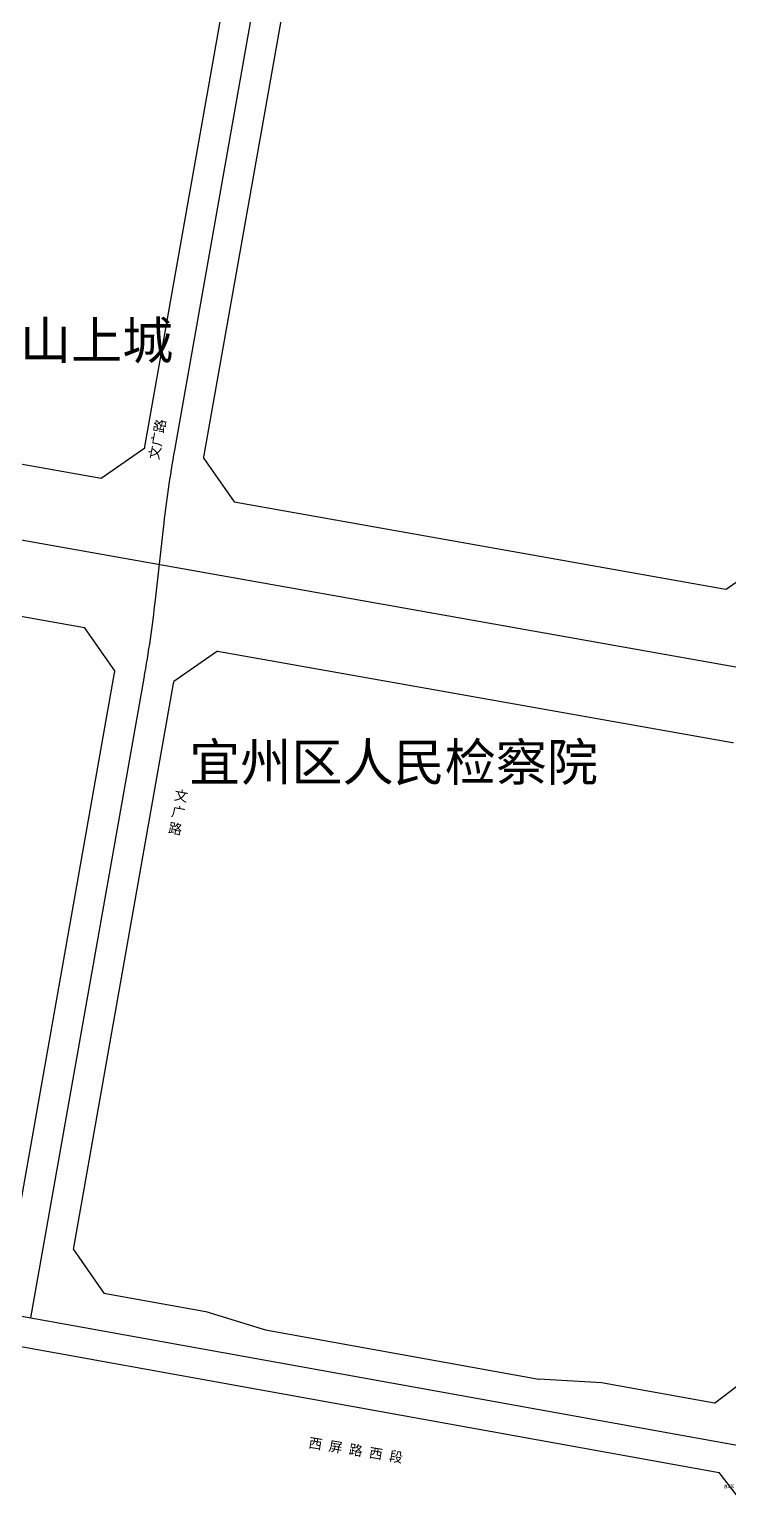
# Model space of a CAD drawing. Extents: x 529262 to 576451, y 2694391 to 2717535.
# Drawn here: x 563036 to 563317, y 2709306 to 2709893 of the extents above; entities that cross this region are included whole.
import ezdxf
from ezdxf.enums import TextEntityAlignment as Align
from ezdxf.xclip import XClip

# ---------------------------------------------------------------- set-up
doc = ezdxf.new("R2010")
doc.units = 0
doc.header["$XCLIPFRAME"] = 0
for name, color, linetype in [('DLDW', 8, 'Continuous'), ('PP-COM', 7, 'Continuous'), ('RD-中线', 40, 'Continuous'), ('RD-红线', 7, 'Continuous'), ('RD-路名', 7, 'Continuous'), ('地块名称', 1, 'Continuous')]:
    doc.layers.add(name, color=color, linetype=linetype)
doc.styles.get("Standard").update_dxf_attribs({"font": '', "height": 2.5, "bigfont": 'smfs.shx'})
doc.styles.add('宋体', font='', dxfattribs={"width": 0.75})
doc.styles.add('黑体', font='simhei.ttf')
doc.styles.get('Standard').set_extended_font_data('FangSong_GB2312')
doc.styles.get('宋体').set_extended_font_data('SimSun')

# ---------------------------------------------------------------- blocks, each defined once
blk = doc.blocks.new('A$C19FD0107')
at = {"layer": 'RD-中线', "color": 8, "linetype": 'Continuous'}
for points in [[(-7960.88, 14986.93), (-7915.56, 15243.04, 0.015839), (-7911.03, 15274.38), (-7907.82, 15303, -0.015839), (-7903.29, 15334.35), (-7712.17, 16414.53, 0.000335), (-7712.11, 16414.93), (-7698.73, 16491.12, 0.000054), (-7698.72, 16491.18), (-7681.61, 16588.75)], [(-5280.17, 15276.46), (-7574.88, 15234.77, -0.04855), (-7632.83, 15239.35), (-9762.37, 15617.81)], [(-10183.3, 15387.4), (-7663.23, 14933.29, 0.038865), (-7616.9, 14928.62), (-7590.58, 14928.02), (-7346.35, 14934.22, -0.001455), (-7345.65, 14934.24), (-7293.51, 14935.26, -0.001453), (-7292.81, 14935.27), (-7218.98, 14936.29), (-7119.65, 14938.66)]]:
    blk.add_lwpolyline(points, format="xyb", dxfattribs=at)
at = {"layer": 'RD-红线', "color": 8, "linetype": 'Continuous', "flags": 128}
for points in [[(-7915.31, 15335.31, -0.000561), (-7915.11, 15336.44), (-7866.99, 15608.39)], [(-7891.7, 15331.01, -0.000647), (-7891.48, 15332.26), (-7843.37, 15604.16)], [(-7967.97, 15015.69), (-7927.38, 15245.13, 0.000456), (-7927.22, 15246.01, 0.000456)], [(-7943.84, 15014.33), (-7903.75, 15240.95, 0.00039), (-7903.61, 15241.74)]]:
    blk.add_lwpolyline(points, format="xyb", dxfattribs=at)
for points in [[(-8162.67, 15363.99), (-7932.71, 15323.12)], [(-7879.54, 15313.67), (-7683.44, 15278.82), (-7682.46, 15278.64)], [(-8173.49, 15304.97), (-7939.37, 15263.36)], [(-7886.21, 15253.91), (-7679.9, 15217.25), (-7679.63, 15217.2)], [(-8160.24, 15010.66), (-7685.3, 14925.08)], [(-7866.93, 14982.19), (-7757.48, 14962.47)]]:
    blk.add_lwpolyline(points, dxfattribs=at)
at = {"layer": 'RD-红线', "color": 8}
for points in [[(-7932.71, 15323.12), (-7915.31, 15335.31, 0.415094)], [(-7891.7, 15331.01), (-7879.54, 15313.67, 0.413233)], [(-7927.22, 15246.01), (-7939.37, 15263.36, 0.413456)], [(-7886.21, 15253.91), (-7903.61, 15241.74, 0.414894)]]:
    blk.add_lwpolyline(points, format="xyb", dxfattribs=at)
at = {"layer": 'RD-红线', "color": 8, "linetype": 'Continuous'}
for points in [[(-7682.46, 15278.64), (-7630.24, 15315.28, 0.415547)], [(-7687.11, 14952.82), (-7663.64, 14970.72, 0.440432)], [(-7668.91, 14903.84), (-7685.3, 14925.08, 0.385076)]]:
    blk.add_lwpolyline(points, format="xyb", dxfattribs=at)
at = {"layer": 'RD-红线', "color": 8}
for points in [[(-7943.84, 15014.33), (-7931.69, 14996.9), (-7890.88, 14989.54), (-7866.93, 14982.19)], [(-7687.11, 14952.82), (-7732.44, 14960.99), (-7757.48, 14962.47)]]:
    blk.add_lwpolyline(points, dxfattribs=at)

msp = doc.modelspace()

# ---------------------------------------------------------------- block references
at = {"layer": 'PP-COM'}
ref = msp.add_blockref('A$C19FD0107', (570997.993, 2694390.603), dxfattribs=at)
XClip(ref).set_block_clipping_path([(-9366.4383134884, 14428.6043910822), (-3328.4480743363, 17452.7484863754)])

# ---------------------------------------------------------------- texts
at = {"layer": 'DLDW', "color": 252, "linetype": 'Continuous', "style": '宋体', "width": 0.8}
msp.add_text('施工区', height=1.25, dxfattribs=at).set_placement((563316.631, 2709310.14), align=Align.MIDDLE)
at = {"layer": 'RD-路名', "color": 7, "style": '黑体'}
for s, rotation, p in [('文广路', 79.376778, (563087.678, 2709729.269)), ('西 屏 路 西 段', 350.64201, (563167.212, 2709324.671))]:
    msp.add_text(s, height=4, rotation=rotation, dxfattribs=at).set_placement(p, align=Align.MIDDLE)
at = {"layer": 'RD-路名', "color": 7, "linetype": 'Continuous', "insert": (563094.932, 2709588.963), "char_height": 4, "width": 50.99419, "attachment_point": 1, "rotation": 349.958985, "style": '黑体'}
msp.add_mtext('文\\P广\\P路', dxfattribs=at)
at = {"layer": '地块名称', "color": 1}
for s, p in [('蓝山上城', (563012.249, 2709761.354)), ('宜州区人民检察院', (563100.508, 2709592.515))]:
    msp.add_text(s, height=15, dxfattribs=at).set_placement(p)

doc.saveas('drawing.dxf')
